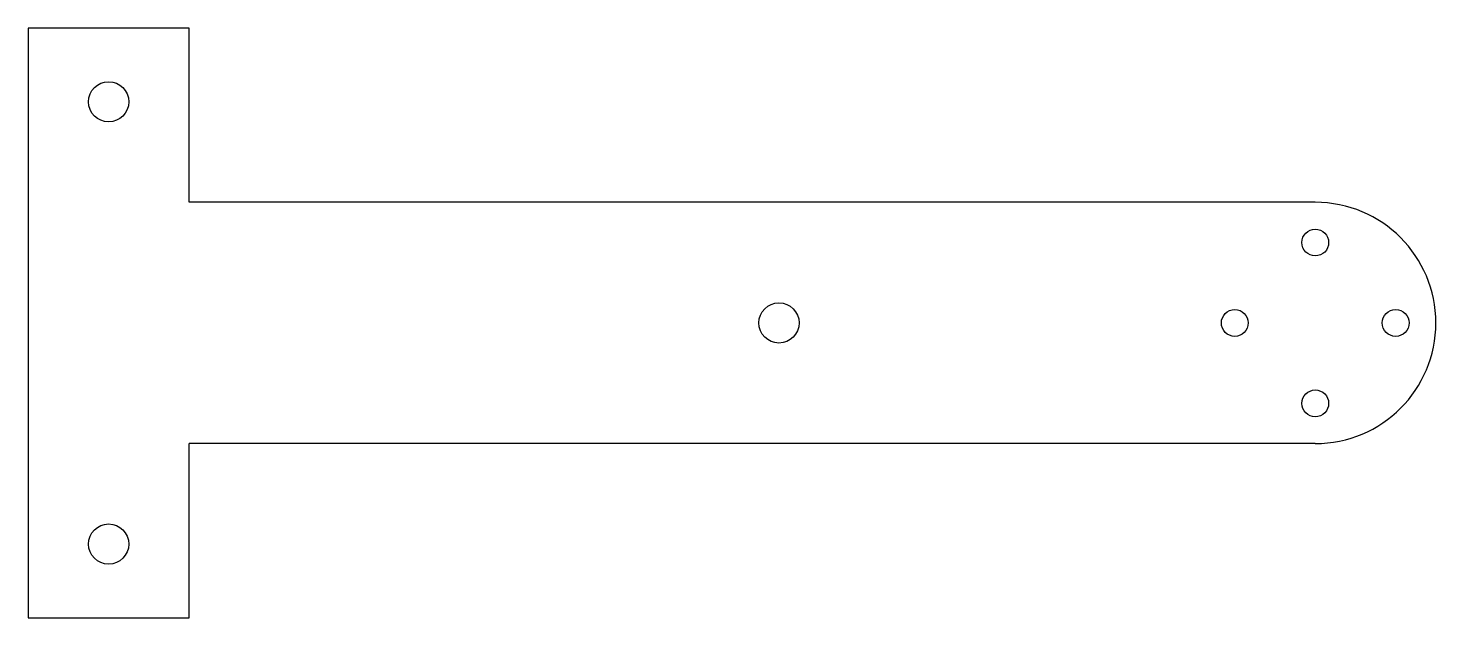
# Model space of a CAD drawing. Header units: millimetres. Extents: x -55 to 50, y -22 to 22.
import ezdxf

# ---------------------------------------------------------------- set-up
doc = ezdxf.new("R2010")
doc.units = ezdxf.units.MM

msp = doc.modelspace()

# ---------------------------------------------------------------- linework, layer by layer
at = {"color": 7, "linetype": 'Continuous', "lineweight": 25}
for p, q in [((-54.72, 22.15), (-54.72, -21.85)), ((-42.72, 22.15), (-54.72, 22.15)), ((-42.72, 9.15), (-42.72, 22.15)), ((41.28, 9.15), (-42.72, 9.15)), ((41.28, -8.85), (-42.72, -8.85)), ((-42.72, -21.85), (-42.72, -8.85)), ((-54.72, -21.85), (-42.72, -21.85))]:
    msp.add_line(p, q, dxfattribs=at)
for centre, radius in [((-48.72, 16.65), 1.5), ((41.28, 6.15), 1), ((1.28, 0.15), 1.5), ((35.28, 0.15), 1), ((47.28, 0.15), 1), ((41.28, -5.85), 1), ((-48.72, -16.35), 1.5)]:
    msp.add_circle(centre, radius, dxfattribs=at)
msp.add_arc((41.28, 0.15), 9, 270, 90, dxfattribs=at)

doc.saveas('drawing.dxf')
